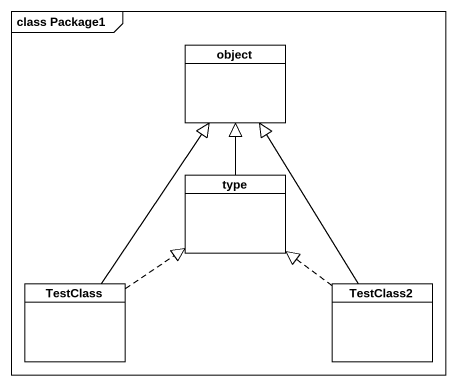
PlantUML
@startuml
mainframe class Package1
hide circle
hide empty members
class "object" as object_
class type
class TestClass
class TestClass2
type -up-|> object_
TestClass -up-|> object_
TestClass .up.|> type
TestClass2 -up-|> object_
TestClass2 .up.|> type
@enduml
